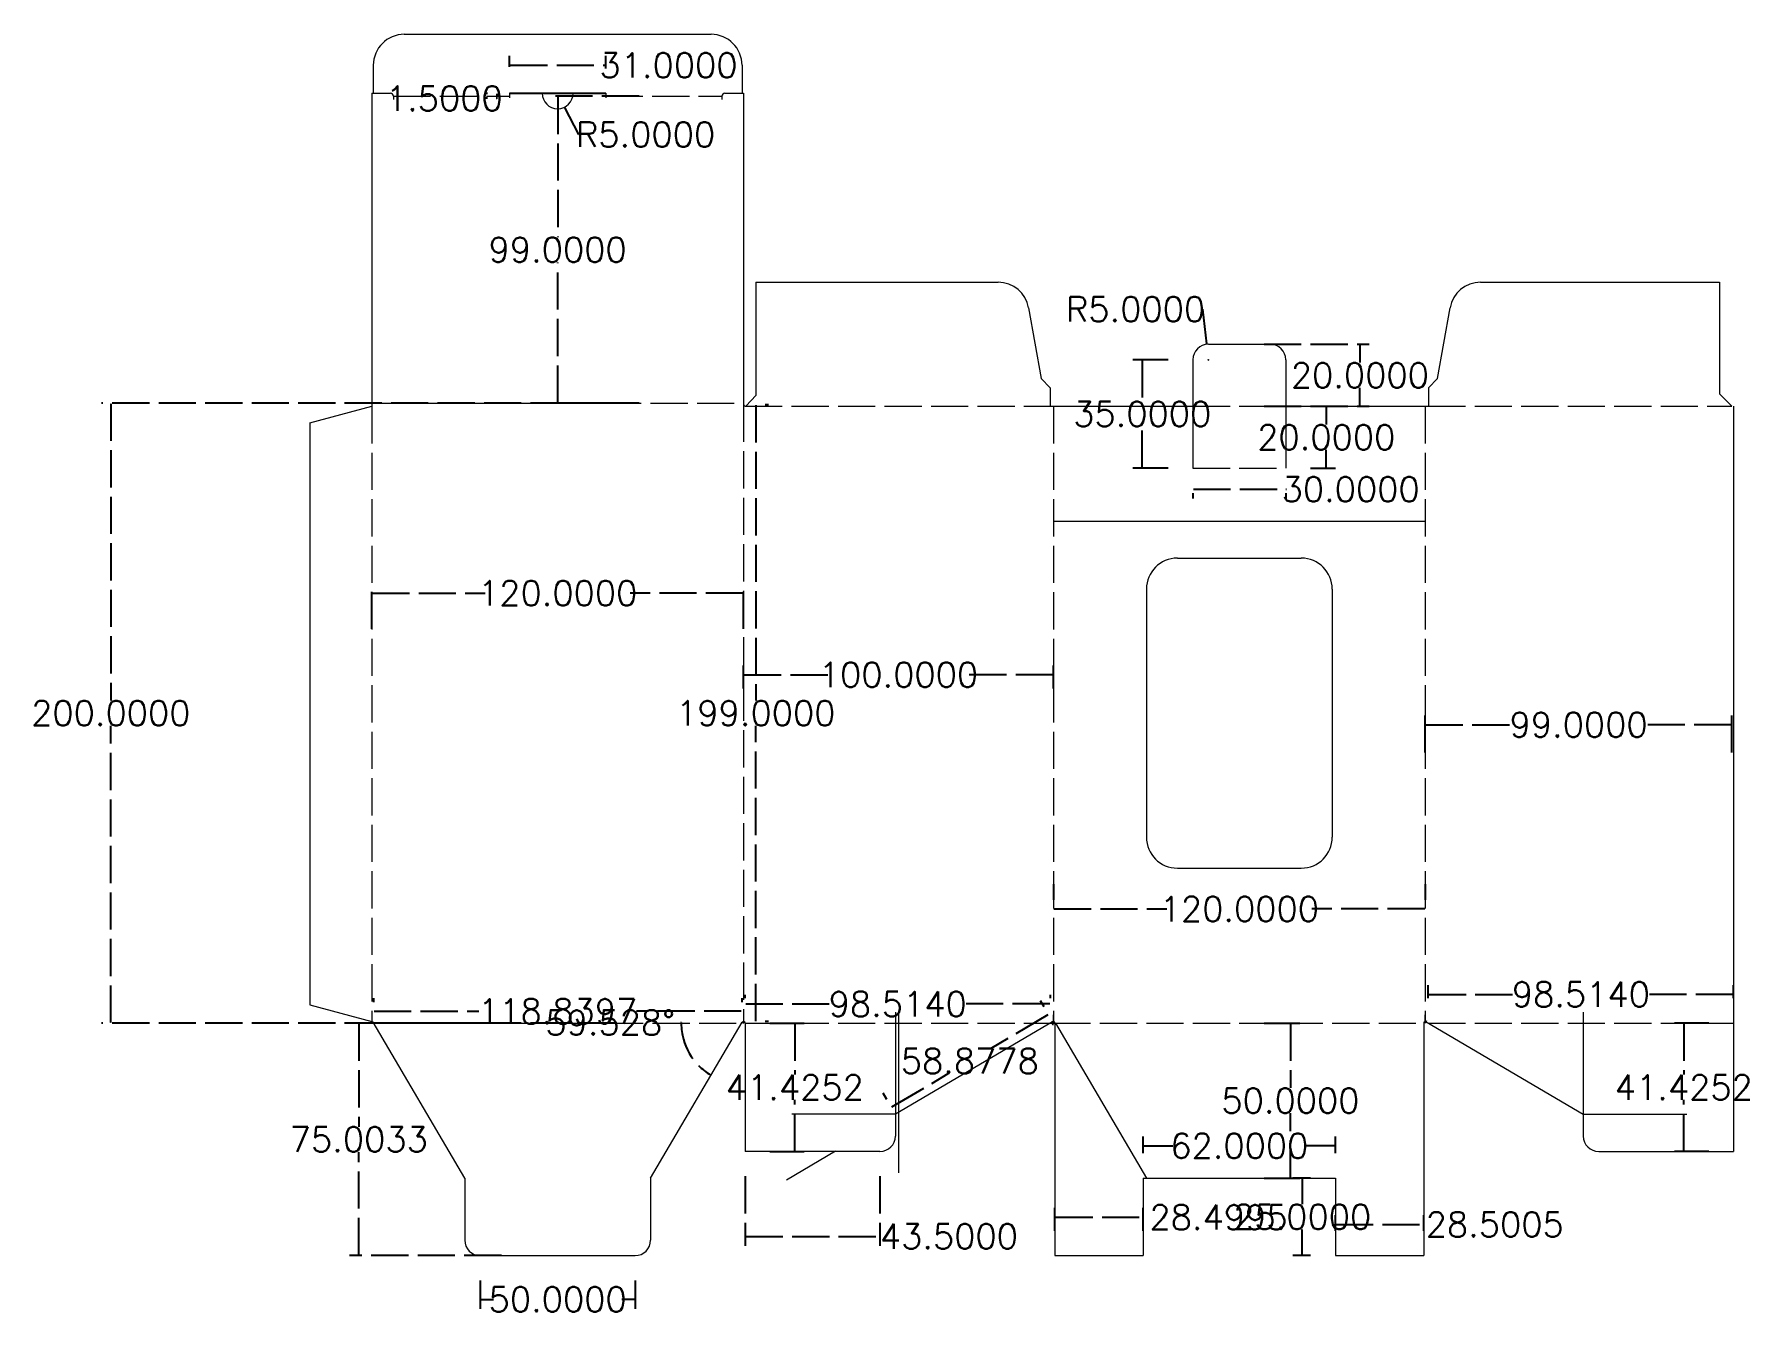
# Model space of a CAD drawing. Header units: millimetres. Extents: x -409 to 144, y 1377 to 1790.
import ezdxf

# ---------------------------------------------------------------- set-up
doc = ezdxf.new("R2010")
doc.units = ezdxf.units.MM
doc.header["$PDMODE"] = 2
doc.linetypes.add('ACAD_ISO02W100', pattern=[15, 12, -3])
for name, color, linetype in [('DashLayer', 1, 'ACAD_ISO02W100'), ('Layer1', 1, 'Continuous'), ('Layer2', 3, 'Continuous'), ('Layer3', 6, 'Continuous'), ('Layer4', 5, 'Continuous'), ('SolidLayer', 5, 'Continuous')]:
    doc.layers.add(name, color=color, linetype=linetype)
doc.styles.get("Standard").update_dxf_attribs({"font": 'txt.shx', "height": 8, "bigfont": 'gbcbig.shx'})
doc.dimstyles.new('Brian', dxfattribs={"dimtxt": 10, "dimasz": 0.18, "dimexe": 3, "dimexo": 8, "dimgap": 0.09, "dimtad": 0, "dimtih": 1, "dimtoh": 1, "dimdec": 4, "dimzin": 0, "dimdsep": 46, "dimtxsty": 'Standard', "dimcen": 0.09, "dimadec": 3, "dimazin": 0, "dimtfac": 1, "dimtdec": 4, "dimtofl": 0, "dimtmove": 0, "dimatfit": 3, "dimfxl": 1, "dimtolj": 1, "dimtzin": 0, "dimarcsym": 0})

# ---------------------------------------------------------------- blocks, each defined once
blk = doc.blocks.new('*D21')
at = {"layer": 'Defpoints', "color": 0}
for p in [(-180.59, 1609.93), (-300.59, 1590.4), (-180.59, 1590.4)]:
    blk.add_point(p, dxfattribs=at)
at = {"layer": 'Layer3', "color": 0, "linetype": 'ACAD_ISO02W100', "lineweight": -2}
for p, q in [((-300.59, 1598.4), (-300.59, 1612.93)), ((-180.59, 1598.4), (-180.59, 1612.93)), ((-300.41, 1609.93), (-264.02, 1609.93)), ((-180.77, 1609.93), (-217.17, 1609.93))]:
    blk.add_line(p, q, dxfattribs=at)
at = {"layer": 'Layer3', "color": 0}
for points in [[(-300.41, 1609.96), (-300.41, 1609.9), (-300.59, 1609.93)], [(-180.77, 1609.96), (-180.77, 1609.9), (-180.59, 1609.93)]]:
    blk.add_solid(points, dxfattribs=at)
at = {"layer": 'Layer3', "color": 0, "lineweight": 0, "insert": (-240.59, 1609.93), "char_height": 8, "attachment_point": 5}
blk.add_mtext('\\A1;120.0000', dxfattribs=at)
blk = doc.blocks.new('*D22')
at = {"layer": 'Defpoints', "color": 0}
for p in [(-80.59, 1583.61), (-180.59, 1571.22), (-80.59, 1571.22)]:
    blk.add_point(p, dxfattribs=at)
at = {"layer": 'Layer3', "color": 0, "linetype": 'ACAD_ISO02W100', "lineweight": -2}
for p, q in [((-180.59, 1579.22), (-180.59, 1586.61)), ((-180.41, 1583.61), (-153.35, 1583.61)), ((-80.77, 1583.61), (-107.84, 1583.61)), ((-80.59, 1579.22), (-80.59, 1586.61))]:
    blk.add_line(p, q, dxfattribs=at)
at = {"layer": 'Layer3', "color": 0}
for points in [[(-180.41, 1583.64), (-180.41, 1583.58), (-180.59, 1583.61)], [(-80.77, 1583.64), (-80.77, 1583.58), (-80.59, 1583.61)]]:
    blk.add_solid(points, dxfattribs=at)
at = {"layer": 'Layer3', "color": 0, "lineweight": 0, "insert": (-130.59, 1583.61), "char_height": 8, "attachment_point": 5}
blk.add_mtext('\\A1;100.0000', dxfattribs=at)
blk = doc.blocks.new('*D23')
at = {"layer": 'Defpoints', "color": 0}
for p in [(-80.59, 1508.04), (39.41, 1508.04), (39.41, 1508.04)]:
    blk.add_point(p, dxfattribs=at)
at = {"layer": 'Layer3', "color": 0, "linetype": 'ACAD_ISO02W100', "lineweight": -2}
for p, q in [((-80.59, 1516.04), (-80.59, 1511.04)), ((39.41, 1516.04), (39.41, 1511.04)), ((-80.41, 1508.04), (-44.02, 1508.04)), ((39.23, 1508.04), (2.83, 1508.04))]:
    blk.add_line(p, q, dxfattribs=at)
at = {"layer": 'Layer3', "color": 0}
for points in [[(-80.41, 1508.07), (-80.41, 1508.01), (-80.59, 1508.04)], [(39.23, 1508.07), (39.23, 1508.01), (39.41, 1508.04)]]:
    blk.add_solid(points, dxfattribs=at)
at = {"layer": 'Layer3', "color": 0, "lineweight": 0, "insert": (-20.59, 1508.04), "char_height": 8, "attachment_point": 5}
blk.add_mtext('\\A1;120.0000', dxfattribs=at)
blk = doc.blocks.new('*D24')
at = {"layer": 'Defpoints', "color": 0}
for p in [(138.41, 1567.47), (39.41, 1550.49), (138.41, 1550.49)]:
    blk.add_point(p, dxfattribs=at)
at = {"layer": 'Layer3', "color": 0, "linetype": 'ACAD_ISO02W100', "lineweight": -2}
for p, q in [((39.41, 1558.49), (39.41, 1570.47)), ((39.59, 1567.47), (67.48, 1567.47)), ((138.23, 1567.47), (110.33, 1567.47)), ((138.41, 1558.49), (138.41, 1570.47))]:
    blk.add_line(p, q, dxfattribs=at)
at = {"layer": 'Layer3', "color": 0}
for points in [[(39.59, 1567.5), (39.59, 1567.44), (39.41, 1567.47)], [(138.23, 1567.5), (138.23, 1567.44), (138.41, 1567.47)]]:
    blk.add_solid(points, dxfattribs=at)
at = {"layer": 'Layer3', "color": 0, "lineweight": 0, "insert": (88.91, 1567.47), "char_height": 8, "attachment_point": 5}
blk.add_mtext('\\A1;99.0000', dxfattribs=at)
blk = doc.blocks.new('*D25')
at = {"layer": 'Defpoints', "color": 0}
for p in [(-206.34, 1770.22), (-240.59, 1671.22), (-206.34, 1671.22)]:
    blk.add_point(p, dxfattribs=at)
at = {"layer": 'Layer3', "color": 0, "linetype": 'ACAD_ISO02W100', "lineweight": -2}
for p, q in [((-214.34, 1770.22), (-243.59, 1770.22)), ((-240.59, 1770.04), (-240.59, 1724.81)), ((-240.59, 1671.4), (-240.59, 1716.63)), ((-214.34, 1671.22), (-243.59, 1671.22))]:
    blk.add_line(p, q, dxfattribs=at)
at = {"layer": 'Layer3', "color": 0}
for points in [[(-240.62, 1770.04), (-240.56, 1770.04), (-240.59, 1770.22)], [(-240.62, 1671.4), (-240.56, 1671.4), (-240.59, 1671.22)]]:
    blk.add_solid(points, dxfattribs=at)
at = {"layer": 'Layer3', "color": 0, "lineweight": 0, "insert": (-240.59, 1720.72), "char_height": 8, "attachment_point": 5}
blk.add_mtext('\\A1;99.0000', dxfattribs=at)
blk = doc.blocks.new('*D27')
at = {"layer": 'Defpoints', "color": 0}
for p in [(-214.34, 1671.22), (-384.81, 1471.22), (-214.34, 1471.22)]:
    blk.add_point(p, dxfattribs=at)
at = {"layer": 'Layer4', "color": 0, "linetype": 'ACAD_ISO02W100', "lineweight": -2}
for p, q in [((-222.34, 1671.22), (-387.81, 1671.22)), ((-384.81, 1671.04), (-384.81, 1575.31)), ((-384.81, 1471.4), (-384.81, 1567.13)), ((-222.34, 1471.22), (-387.81, 1471.22))]:
    blk.add_line(p, q, dxfattribs=at)
at = {"layer": 'Layer4', "color": 0}
for points in [[(-384.84, 1671.04), (-384.78, 1671.04), (-384.81, 1671.22)], [(-384.84, 1471.4), (-384.78, 1471.4), (-384.81, 1471.22)]]:
    blk.add_solid(points, dxfattribs=at)
at = {"layer": 'Layer4', "color": 0, "lineweight": 0, "insert": (-384.81, 1571.22), "char_height": 8, "attachment_point": 5}
blk.add_mtext('\\A1;200.0000', dxfattribs=at)
blk = doc.blocks.new('*D33')
at = {"color": 0, "linetype": 'ACAD_ISO02W100', "lineweight": -2}
for p, q in [((-265.59, 1388.22), (-265.59, 1379.09)), ((-215.59, 1388.22), (-215.59, 1379.09)), ((-265.41, 1382.09), (-261.35, 1382.09)), ((-215.77, 1382.09), (-219.84, 1382.09))]:
    blk.add_line(p, q, dxfattribs=at)
at = {"color": 0}
for points in [[(-265.41, 1382.12), (-265.41, 1382.06), (-265.59, 1382.09)], [(-215.77, 1382.12), (-215.77, 1382.06), (-215.59, 1382.09)]]:
    blk.add_solid(points, dxfattribs=at)
at = {"layer": 'Defpoints', "color": 0}
for p in [(-265.59, 1396.22), (-215.59, 1396.22), (-215.59, 1382.09)]:
    blk.add_point(p, dxfattribs=at)
at = {"color": 0, "lineweight": 0, "insert": (-240.59, 1382.09), "char_height": 8, "attachment_point": 5}
blk.add_mtext('\\A1;50.0000', dxfattribs=at)
blk = doc.blocks.new('*D37')
at = {"layer": 'Defpoints', "color": 0}
for p in [(-299.96, 1471.22), (-181.02, 1471.48), (-180.09, 1471.22), (-196.2, 1458.75), (-210.59, 1421.22)]:
    blk.add_point(p, dxfattribs=at)
at = {"layer": 'Layer1', "color": 0, "linetype": 'ACAD_ISO02W100', "lineweight": -2}
blk.add_line((-200.7, 1471.4), (-200.88, 1471.4), dxfattribs=at)
for start, end in [(179.4719, 180), (180.5281, 238.9995)]:
    blk.add_arc((-181.17, 1471.22), 19.53, start, end, dxfattribs=at)
at = {"layer": 'Layer1', "color": 0}
for points in [[(-200.73, 1471.04), (-200.67, 1471.05), (-200.7, 1471.22)], [(-191.22, 1454.51), (-191.25, 1454.46), (-191.08, 1454.39)]]:
    blk.add_solid(points, dxfattribs=at)
at = {"layer": 'Layer1', "color": 0, "lineweight": 0, "insert": (-223.64, 1471.4), "char_height": 8, "attachment_point": 5}
blk.add_mtext('\\A1;59.528°', dxfattribs=at)
blk = doc.blocks.new('*D46')
at = {"layer": 'Defpoints', "color": 0}
for p in [(-82.19, 1473.95), (-80.85, 1471.65), (-131.59, 1441.8)]:
    blk.add_point(p, dxfattribs=at)
at = {"layer": 'Layer1', "color": 0, "linetype": 'ACAD_ISO02W100', "lineweight": -2}
for p, q in [((-84.9, 1478.55), (-83.71, 1476.53)), ((-82.35, 1473.85), (-100.61, 1463.11)), ((-132.78, 1444.18), (-114.52, 1454.93)), ((-135.65, 1448.69), (-134.46, 1446.68))]:
    blk.add_line(p, q, dxfattribs=at)
at = {"layer": 'Layer1', "color": 0}
for points in [[(-82.36, 1473.88), (-82.33, 1473.83), (-82.19, 1473.95)], [(-132.8, 1444.21), (-132.77, 1444.16), (-132.94, 1444.09)]]:
    blk.add_solid(points, dxfattribs=at)
at = {"layer": 'Layer1', "color": 0, "lineweight": 0, "insert": (-107.57, 1459.02), "char_height": 8, "attachment_point": 5}
blk.add_mtext('\\A1;58.8778', dxfattribs=at)
blk = doc.blocks.new('*D49')
at = {"layer": 'Defpoints', "color": 0}
for p in [(-180.09, 1471.22), (-180.09, 1429.8), (-164.05, 1429.8)]:
    blk.add_point(p, dxfattribs=at)
at = {"layer": 'Layer1', "color": 0, "linetype": 'ACAD_ISO02W100', "lineweight": -2}
for p, q in [((-172.09, 1471.22), (-161.05, 1471.22)), ((-164.05, 1471.04), (-164.05, 1454.6)), ((-164.05, 1429.98), (-164.05, 1446.42)), ((-172.09, 1429.8), (-161.05, 1429.8))]:
    blk.add_line(p, q, dxfattribs=at)
at = {"layer": 'Layer1', "color": 0}
for points in [[(-164.08, 1471.04), (-164.02, 1471.04), (-164.05, 1471.22)], [(-164.08, 1429.98), (-164.02, 1429.98), (-164.05, 1429.8)]]:
    blk.add_solid(points, dxfattribs=at)
at = {"layer": 'Layer1', "color": 0, "lineweight": 0, "insert": (-164.05, 1450.51), "char_height": 8, "attachment_point": 5}
blk.add_mtext('\\A1;41.4252', dxfattribs=at)
blk = doc.blocks.new('*D50')
at = {"layer": 'Defpoints', "color": 0}
for p in [(-180.09, 1429.8), (-136.59, 1429.8), (-136.59, 1402.42)]:
    blk.add_point(p, dxfattribs=at)
at = {"layer": 'Layer1', "color": 0, "linetype": 'ACAD_ISO02W100', "lineweight": -2}
for p, q in [((-180.09, 1421.8), (-180.09, 1399.42)), ((-136.59, 1421.8), (-136.59, 1399.42)), ((-179.91, 1402.42), (-136.77, 1402.42)), ((-136.59, 1402.42), (-136.41, 1402.42))]:
    blk.add_line(p, q, dxfattribs=at)
at = {"layer": 'Layer1', "color": 0}
for points in [[(-179.91, 1402.45), (-179.91, 1402.39), (-180.09, 1402.42)], [(-136.77, 1402.45), (-136.77, 1402.39), (-136.59, 1402.42)]]:
    blk.add_solid(points, dxfattribs=at)
at = {"layer": 'Layer1', "color": 0, "lineweight": 0, "insert": (-114.32, 1402.42), "char_height": 8, "attachment_point": 5}
blk.add_mtext('\\A1;43.5000', dxfattribs=at)
blk = doc.blocks.new('*D51')
at = {"layer": 'Defpoints', "color": 0}
for p in [(-20.59, 1471.22), (-4.1, 1471.22), (-20.59, 1421.22)]:
    blk.add_point(p, dxfattribs=at)
at = {"layer": 'Layer1', "color": 0, "linetype": 'ACAD_ISO02W100', "lineweight": -2}
for p, q in [((-12.59, 1471.22), (-1.1, 1471.22)), ((-4.1, 1471.04), (-4.1, 1450.31)), ((-4.1, 1421.4), (-4.1, 1442.13)), ((-12.59, 1421.22), (-1.1, 1421.22))]:
    blk.add_line(p, q, dxfattribs=at)
at = {"layer": 'Layer1', "color": 0}
for points in [[(-4.13, 1471.04), (-4.07, 1471.04), (-4.1, 1471.22)], [(-4.13, 1421.4), (-4.07, 1421.4), (-4.1, 1421.22)]]:
    blk.add_solid(points, dxfattribs=at)
at = {"layer": 'Layer1', "color": 0, "lineweight": 0, "insert": (-4.1, 1446.22), "char_height": 8, "attachment_point": 5}
blk.add_mtext('\\A1;50.0000', dxfattribs=at)
blk = doc.blocks.new('*D52')
at = {"layer": 'Defpoints', "color": 0}
for p in [(-250.75, 1471.22), (-304.77, 1396.22), (-250.75, 1396.22)]:
    blk.add_point(p, dxfattribs=at)
at = {"layer": 'Layer2', "color": 0, "linetype": 'ACAD_ISO02W100', "lineweight": -2}
for p, q in [((-258.75, 1471.22), (-307.77, 1471.22)), ((-304.77, 1471.04), (-304.77, 1437.81)), ((-304.77, 1396.4), (-304.77, 1429.63)), ((-258.75, 1396.22), (-307.77, 1396.22))]:
    blk.add_line(p, q, dxfattribs=at)
at = {"layer": 'Layer2', "color": 0}
for points in [[(-304.8, 1471.04), (-304.74, 1471.04), (-304.77, 1471.22)], [(-304.8, 1396.4), (-304.74, 1396.4), (-304.77, 1396.22)]]:
    blk.add_solid(points, dxfattribs=at)
at = {"layer": 'Layer2', "color": 0, "lineweight": 0, "insert": (-304.77, 1433.72), "char_height": 8, "attachment_point": 5}
blk.add_mtext('\\A1;75.0033', dxfattribs=at)
blk = doc.blocks.new('*D54')
at = {"layer": 'Defpoints', "color": 0}
for p in [(10.41, 1431.63), (-51.59, 1421.22), (10.41, 1421.22)]:
    blk.add_point(p, dxfattribs=at)
at = {"layer": 'Layer2', "color": 0, "linetype": 'ACAD_ISO02W100', "lineweight": -2}
for p, q in [((-51.59, 1429.22), (-51.59, 1434.63)), ((10.41, 1429.22), (10.41, 1434.63)), ((-51.41, 1431.63), (-42.02, 1431.63)), ((10.23, 1431.63), (0.83, 1431.63))]:
    blk.add_line(p, q, dxfattribs=at)
at = {"layer": 'Layer2', "color": 0}
for points in [[(-51.41, 1431.66), (-51.41, 1431.6), (-51.59, 1431.63)], [(10.23, 1431.66), (10.23, 1431.6), (10.41, 1431.63)]]:
    blk.add_solid(points, dxfattribs=at)
at = {"layer": 'Layer2', "color": 0, "lineweight": 0, "insert": (-20.59, 1431.63), "char_height": 8, "attachment_point": 5}
blk.add_mtext('\\A1;62.0000', dxfattribs=at)
blk = doc.blocks.new('*D55')
at = {"layer": 'Defpoints', "color": 0}
for p in [(38.91, 1406.27), (10.41, 1396.22), (38.91, 1396.22)]:
    blk.add_point(p, dxfattribs=at)
at = {"layer": 'Layer2', "color": 0, "linetype": 'ACAD_ISO02W100', "lineweight": -2}
for p, q in [((10.41, 1404.22), (10.41, 1409.27)), ((10.59, 1406.27), (38.73, 1406.27)), ((38.91, 1404.22), (38.91, 1409.27)), ((38.91, 1406.27), (39.09, 1406.27))]:
    blk.add_line(p, q, dxfattribs=at)
at = {"layer": 'Layer2', "color": 0}
for points in [[(10.59, 1406.3), (10.59, 1406.24), (10.41, 1406.27)], [(38.73, 1406.3), (38.73, 1406.24), (38.91, 1406.27)]]:
    blk.add_solid(points, dxfattribs=at)
at = {"layer": 'Layer2', "color": 0, "lineweight": 0, "insert": (61.84, 1406.27), "char_height": 8, "attachment_point": 5}
blk.add_mtext('\\A1;28.5005', dxfattribs=at)
blk = doc.blocks.new('*D56')
at = {"layer": 'Defpoints', "color": 0}
for p in [(-51.59, 1408.6), (-80.09, 1396.22), (-51.59, 1396.22)]:
    blk.add_point(p, dxfattribs=at)
at = {"layer": 'Layer2', "color": 0, "linetype": 'ACAD_ISO02W100', "lineweight": -2}
for p, q in [((-80.09, 1404.22), (-80.09, 1411.6)), ((-79.91, 1408.6), (-51.77, 1408.6)), ((-51.59, 1404.22), (-51.59, 1411.6)), ((-51.59, 1408.6), (-51.41, 1408.6))]:
    blk.add_line(p, q, dxfattribs=at)
at = {"layer": 'Layer2', "color": 0}
for points in [[(-79.91, 1408.63), (-79.91, 1408.57), (-80.09, 1408.6)], [(-51.77, 1408.63), (-51.77, 1408.57), (-51.59, 1408.6)]]:
    blk.add_solid(points, dxfattribs=at)
at = {"layer": 'Layer2', "color": 0, "lineweight": 0, "insert": (-27.32, 1408.6), "char_height": 8, "attachment_point": 5}
blk.add_mtext('\\A1;28.4995', dxfattribs=at)
blk = doc.blocks.new('*D57')
at = {"layer": 'Defpoints', "color": 0}
for p in [(10.41, 1421.22), (-0.31, 1396.22), (10.41, 1396.22)]:
    blk.add_point(p, dxfattribs=at)
at = {"layer": 'Layer2', "color": 0, "linetype": 'ACAD_ISO02W100', "lineweight": -2}
for p, q in [((2.41, 1421.22), (-3.31, 1421.22)), ((-0.31, 1421.04), (-0.31, 1412.81)), ((-0.31, 1396.4), (-0.31, 1404.63)), ((2.41, 1396.22), (-3.31, 1396.22))]:
    blk.add_line(p, q, dxfattribs=at)
at = {"layer": 'Layer2', "color": 0}
for points in [[(-0.34, 1421.04), (-0.28, 1421.04), (-0.31, 1421.22)], [(-0.34, 1396.4), (-0.28, 1396.4), (-0.31, 1396.22)]]:
    blk.add_solid(points, dxfattribs=at)
at = {"layer": 'Layer2', "color": 0, "lineweight": 0, "insert": (-0.31, 1408.72), "char_height": 8, "attachment_point": 5}
blk.add_mtext('\\A1;25.0000', dxfattribs=at)
blk = doc.blocks.new('*D58')
at = {"layer": 'Defpoints', "color": 0}
for p in [(138.91, 1471.22), (122.86, 1429.8), (138.91, 1429.8)]:
    blk.add_point(p, dxfattribs=at)
at = {"layer": 'Layer1', "color": 0, "linetype": 'ACAD_ISO02W100', "lineweight": -2}
for p, q in [((130.91, 1471.22), (119.86, 1471.22)), ((122.86, 1471.04), (122.86, 1454.6)), ((122.86, 1429.98), (122.86, 1446.42)), ((130.91, 1429.8), (119.86, 1429.8))]:
    blk.add_line(p, q, dxfattribs=at)
at = {"layer": 'Layer1', "color": 0}
for points in [[(122.83, 1471.04), (122.89, 1471.04), (122.86, 1471.22)], [(122.83, 1429.98), (122.89, 1429.98), (122.86, 1429.8)]]:
    blk.add_solid(points, dxfattribs=at)
at = {"layer": 'Layer1', "color": 0, "lineweight": 0, "insert": (122.86, 1450.51), "char_height": 8, "attachment_point": 5}
blk.add_mtext('\\A1;41.4252', dxfattribs=at)
blk = doc.blocks.new('*D59')
at = {"layer": 'Defpoints', "color": 0}
for p in [(-180.59, 1670.72), (-180.59, 1471.72), (-176.64, 1471.72)]:
    blk.add_point(p, dxfattribs=at)
at = {"layer": 'Layer2', "color": 0, "linetype": 'ACAD_ISO02W100', "lineweight": -2}
for p, q in [((-176.64, 1670.54), (-176.64, 1575.31)), ((-172.59, 1670.72), (-173.64, 1670.72)), ((-176.64, 1471.9), (-176.64, 1567.13)), ((-172.59, 1471.72), (-173.64, 1471.72))]:
    blk.add_line(p, q, dxfattribs=at)
at = {"layer": 'Layer2', "color": 0}
for points in [[(-176.67, 1670.54), (-176.61, 1670.54), (-176.64, 1670.72)], [(-176.67, 1471.9), (-176.61, 1471.9), (-176.64, 1471.72)]]:
    blk.add_solid(points, dxfattribs=at)
at = {"layer": 'Layer2', "color": 0, "lineweight": 0, "insert": (-176.64, 1571.22), "char_height": 8, "attachment_point": 5}
blk.add_mtext('\\A1;199.0000', dxfattribs=at)
blk = doc.blocks.new('*D60')
at = {"layer": 'Defpoints', "color": 0}
for p in [(-181.17, 1475.03), (-300.01, 1471.22), (-181.17, 1471.22)]:
    blk.add_point(p, dxfattribs=at)
at = {"layer": 'Layer2', "color": 0, "linetype": 'ACAD_ISO02W100', "lineweight": -2}
for p, q in [((-300.01, 1479.22), (-300.01, 1478.03)), ((-181.17, 1479.22), (-181.17, 1478.03)), ((-299.83, 1475.03), (-266.02, 1475.03)), ((-181.35, 1475.03), (-215.17, 1475.03))]:
    blk.add_line(p, q, dxfattribs=at)
at = {"layer": 'Layer2', "color": 0}
for points in [[(-299.83, 1475.06), (-299.83, 1475), (-300.01, 1475.03)], [(-181.35, 1475.06), (-181.35, 1475), (-181.17, 1475.03)]]:
    blk.add_solid(points, dxfattribs=at)
at = {"layer": 'Layer2', "color": 0, "lineweight": 0, "insert": (-240.59, 1475.03), "char_height": 8, "attachment_point": 5}
blk.add_mtext('\\A1;118.8397', dxfattribs=at)
blk = doc.blocks.new('*D63')
at = {"layer": 'Defpoints', "color": 0}
for p in [(-81.58, 1477.39), (-180.09, 1471.22), (-81.58, 1471.22)]:
    blk.add_point(p, dxfattribs=at)
at = {"layer": 'Layer2', "color": 0, "linetype": 'ACAD_ISO02W100', "lineweight": -2}
for p, q in [((-180.09, 1479.22), (-180.09, 1480.39)), ((-81.58, 1479.22), (-81.58, 1480.39)), ((-179.91, 1477.39), (-152.93, 1477.39)), ((-81.76, 1477.39), (-108.75, 1477.39))]:
    blk.add_line(p, q, dxfattribs=at)
at = {"layer": 'Layer2', "color": 0}
for points in [[(-179.91, 1477.42), (-179.91, 1477.36), (-180.09, 1477.39)], [(-81.76, 1477.42), (-81.76, 1477.36), (-81.58, 1477.39)]]:
    blk.add_solid(points, dxfattribs=at)
at = {"layer": 'Layer2', "color": 0, "insert": (-130.84, 1477.39), "char_height": 8, "attachment_point": 5}
blk.add_mtext('\\A1;98.5140', dxfattribs=at)
blk = doc.blocks.new('*D67')
at = {"layer": 'Defpoints', "color": 0}
for p in [(138.91, 1480.5), (40.39, 1471.22), (138.91, 1471.22)]:
    blk.add_point(p, dxfattribs=at)
at = {"layer": 'Layer2', "color": 0, "linetype": 'ACAD_ISO02W100', "lineweight": -2}
for p, q in [((40.39, 1479.22), (40.39, 1483.5)), ((40.57, 1480.5), (67.56, 1480.5)), ((138.73, 1480.5), (111.74, 1480.5)), ((138.91, 1479.22), (138.91, 1483.5))]:
    blk.add_line(p, q, dxfattribs=at)
at = {"layer": 'Layer2', "color": 0}
for points in [[(40.57, 1480.53), (40.57, 1480.47), (40.39, 1480.5)], [(138.73, 1480.53), (138.73, 1480.47), (138.91, 1480.5)]]:
    blk.add_solid(points, dxfattribs=at)
at = {"layer": 'Layer2', "color": 0, "insert": (89.65, 1480.5), "char_height": 8, "attachment_point": 5}
blk.add_mtext('\\A1;98.5140', dxfattribs=at)
blk = doc.blocks.new('*D68')
at = {"layer": 'Defpoints', "color": 0}
for p in [(-35.59, 1650.22), (-5.59, 1650.22), (-5.59, 1643.46)]:
    blk.add_point(p, dxfattribs=at)
at = {"layer": 'Layer2', "color": 0, "linetype": 'ACAD_ISO02W100', "lineweight": -2}
for p, q in [((-35.59, 1642.22), (-35.59, 1640.46)), ((-35.41, 1643.46), (-5.77, 1643.46)), ((-5.59, 1643.46), (-5.41, 1643.46)), ((-5.59, 1642.22), (-5.59, 1640.46))]:
    blk.add_line(p, q, dxfattribs=at)
at = {"layer": 'Layer2', "color": 0}
for points in [[(-35.41, 1643.49), (-35.41, 1643.43), (-35.59, 1643.46)], [(-5.77, 1643.49), (-5.77, 1643.43), (-5.59, 1643.46)]]:
    blk.add_solid(points, dxfattribs=at)
at = {"layer": 'Layer2', "color": 0, "insert": (15.34, 1643.46), "char_height": 8, "attachment_point": 5}
blk.add_mtext('\\A1;30.0000', dxfattribs=at)
blk = doc.blocks.new('*D69')
at = {"layer": 'Defpoints', "color": 0}
for p in [(-5.59, 1670.22), (7.47, 1670.22), (-5.59, 1650.22)]:
    blk.add_point(p, dxfattribs=at)
at = {"layer": 'Layer2', "color": 0, "linetype": 'ACAD_ISO02W100', "lineweight": -2}
for p, q in [((2.41, 1670.22), (10.47, 1670.22)), ((7.47, 1670.04), (7.47, 1664.31)), ((7.47, 1650.4), (7.47, 1656.13)), ((2.41, 1650.22), (10.47, 1650.22))]:
    blk.add_line(p, q, dxfattribs=at)
at = {"layer": 'Layer2', "color": 0}
for points in [[(7.44, 1670.04), (7.5, 1670.04), (7.47, 1670.22)], [(7.44, 1650.4), (7.5, 1650.4), (7.47, 1650.22)]]:
    blk.add_solid(points, dxfattribs=at)
at = {"layer": 'Layer2', "color": 0, "insert": (7.47, 1660.22), "char_height": 8, "attachment_point": 5}
blk.add_mtext('\\A1;20.0000', dxfattribs=at)
blk = doc.blocks.new('*D70')
at = {"layer": 'Defpoints', "color": 0}
for p in [(-20.59, 1690.22), (18.31, 1690.22), (-20.59, 1670.22)]:
    blk.add_point(p, dxfattribs=at)
at = {"layer": 'Layer2', "color": 0, "linetype": 'ACAD_ISO02W100', "lineweight": -2}
for p, q in [((-12.59, 1690.22), (21.31, 1690.22)), ((18.31, 1690.04), (18.31, 1684.31)), ((18.31, 1670.4), (18.31, 1676.13)), ((-12.59, 1670.22), (21.31, 1670.22))]:
    blk.add_line(p, q, dxfattribs=at)
at = {"layer": 'Layer2', "color": 0}
for points in [[(18.28, 1690.04), (18.34, 1690.04), (18.31, 1690.22)], [(18.28, 1670.4), (18.34, 1670.4), (18.31, 1670.22)]]:
    blk.add_solid(points, dxfattribs=at)
at = {"layer": 'Layer2', "color": 0, "insert": (18.31, 1680.22), "char_height": 8, "attachment_point": 5}
blk.add_mtext('\\A1;20.0000', dxfattribs=at)
blk = doc.blocks.new('*D71')
at = {"layer": 'Defpoints', "color": 0}
for p in [(-31.16, 1690.19), (-30.59, 1685.22)]:
    blk.add_point(p, dxfattribs=at)
at = {"layer": 'Layer2', "color": 0, "linetype": 'ACAD_ISO02W100', "lineweight": -2}
for p, q in [((-32.64, 1701.57), (-32.46, 1701.57)), ((-32.46, 1701.57), (-31.18, 1690.37))]:
    blk.add_line(p, q, dxfattribs=at)
at = {"layer": 'Layer2', "color": 0, "lineweight": -2}
for p, q in [((-30.68, 1685.22), (-30.5, 1685.22)), ((-30.59, 1685.13), (-30.59, 1685.31))]:
    blk.add_line(p, q, dxfattribs=at)
at = {"layer": 'Layer2', "color": 0}
blk.add_solid([(-31.15, 1690.37), (-31.21, 1690.37), (-31.16, 1690.19)], dxfattribs=at)
at = {"layer": 'Layer2', "color": 0, "insert": (-54.07, 1701.57), "char_height": 8, "attachment_point": 5}
blk.add_mtext('\\A1;R5.0000', dxfattribs=at)
blk = doc.blocks.new('*D72')
at = {"layer": 'Defpoints', "color": 0}
for p in [(-35.59, 1685.22), (-51.93, 1650.22), (-35.59, 1650.22)]:
    blk.add_point(p, dxfattribs=at)
at = {"layer": 'Layer2', "color": 0, "linetype": 'ACAD_ISO02W100', "lineweight": -2}
for p, q in [((-43.59, 1685.22), (-54.93, 1685.22)), ((-51.93, 1685.04), (-51.93, 1671.81)), ((-51.93, 1650.4), (-51.93, 1663.63)), ((-43.59, 1650.22), (-54.93, 1650.22))]:
    blk.add_line(p, q, dxfattribs=at)
at = {"layer": 'Layer2', "color": 0}
for points in [[(-51.96, 1685.04), (-51.9, 1685.04), (-51.93, 1685.22)], [(-51.96, 1650.4), (-51.9, 1650.4), (-51.93, 1650.22)]]:
    blk.add_solid(points, dxfattribs=at)
at = {"layer": 'Layer2', "color": 0, "insert": (-51.93, 1667.72), "char_height": 8, "attachment_point": 5}
blk.add_mtext('\\A1;35.0000', dxfattribs=at)
blk = doc.blocks.new('*D74')
at = {"layer": 'Defpoints', "color": 0}
for p in [(-225.09, 1780.25), (-256.09, 1771.72), (-225.09, 1771.22)]:
    blk.add_point(p, dxfattribs=at)
at = {"layer": 'Layer2', "color": 0, "linetype": 'ACAD_ISO02W100', "lineweight": -2}
for p, q in [((-256.09, 1779.72), (-256.09, 1783.25)), ((-225.09, 1779.22), (-225.09, 1783.25)), ((-255.91, 1780.25), (-225.27, 1780.25)), ((-225.09, 1780.25), (-224.91, 1780.25))]:
    blk.add_line(p, q, dxfattribs=at)
at = {"layer": 'Layer2', "color": 0}
for points in [[(-255.91, 1780.28), (-255.91, 1780.22), (-256.09, 1780.25)], [(-225.27, 1780.28), (-225.27, 1780.22), (-225.09, 1780.25)]]:
    blk.add_solid(points, dxfattribs=at)
at = {"layer": 'Layer2', "color": 0, "insert": (-204.82, 1780.25), "char_height": 8, "attachment_point": 5}
blk.add_mtext('\\A1;31.0000', dxfattribs=at)
blk = doc.blocks.new('*D75')
at = {"layer": 'Defpoints', "color": 0}
for p in [(-240.59, 1771.22), (-238.33, 1766.77)]:
    blk.add_point(p, dxfattribs=at)
at = {"layer": 'Layer2', "color": 0, "lineweight": -2}
for p, q in [((-240.68, 1771.22), (-240.5, 1771.22)), ((-240.59, 1771.13), (-240.59, 1771.31))]:
    blk.add_line(p, q, dxfattribs=at)
at = {"layer": 'Layer2', "color": 0, "linetype": 'ACAD_ISO02W100', "lineweight": -2}
for p, q in [((-233.81, 1757.89), (-238.25, 1766.61)), ((-233.63, 1757.89), (-233.81, 1757.89))]:
    blk.add_line(p, q, dxfattribs=at)
at = {"layer": 'Layer2', "color": 0}
blk.add_solid([(-238.22, 1766.62), (-238.27, 1766.59), (-238.33, 1766.77)], dxfattribs=at)
at = {"layer": 'Layer2', "color": 0, "insert": (-212.21, 1757.89), "char_height": 8, "attachment_point": 5}
blk.add_mtext('\\A1;R5.0000', dxfattribs=at)
blk = doc.blocks.new('*D79')
at = {"layer": 'Defpoints', "color": 0}
for p in [(-260.25, 1769.72), (-256.09, 1771.22), (-256.09, 1769.72)]:
    blk.add_point(p, dxfattribs=at)
at = {"layer": 'Layer2', "color": 0, "linetype": 'ACAD_ISO02W100', "lineweight": -2}
for p, q in [((-264.09, 1771.22), (-263.25, 1771.22)), ((-264.09, 1769.72), (-263.25, 1769.72)), ((-260.25, 1769.54), (-260.43, 1769.54)), ((-260.25, 1771.04), (-260.25, 1769.9)), ((-260.25, 1769.72), (-260.25, 1769.54))]:
    blk.add_line(p, q, dxfattribs=at)
at = {"layer": 'Layer2', "color": 0}
for points in [[(-260.28, 1771.04), (-260.22, 1771.04), (-260.25, 1771.22)], [(-260.28, 1769.9), (-260.22, 1769.9), (-260.25, 1769.72)]]:
    blk.add_solid(points, dxfattribs=at)
at = {"layer": 'Layer2', "color": 0, "insert": (-277.18, 1769.54), "char_height": 8, "attachment_point": 5}
blk.add_mtext('\\A1;1.5000', dxfattribs=at)

msp = doc.modelspace()

# ---------------------------------------------------------------- linework, layer by layer
at = {"lineweight": 0}
for p, q in [((-256.09222, 1771.22496), (-256.09222, 1769.72496)), ((-225.09222, 1771.22496), (-225.09222, 1769.72496)), ((138.90778, 1670.22496), (138.90778, 1471.22496)), ((-80.09222, 1471.22496), (-80.09222, 1396.22496)), ((38.90778, 1471.22496), (38.90778, 1396.22496)), ((-270.59222, 1421.22496), (-270.59222, 1401.22166)), ((-210.59222, 1421.22496), (-210.59222, 1401.22166)), ((-265.59222, 1396.22166), (-215.59222, 1396.22166)), ((-80.09222, 1396.22496), (-51.59272, 1396.22496)), ((10.40728, 1396.22496), (38.90778, 1396.22496))]:
    msp.add_line(p, q, dxfattribs=at)
msp.add_line((-256.09222, 1771.22496), (-225.09222, 1771.22496))
for centre, start, end in [((-240.59222, 1771.22496), 180, 0), ((-265.59222, 1401.22166), 180, 270), ((-215.59222, 1401.22166), 270, 0)]:
    msp.add_arc(centre, 5, start, end, dxfattribs=at)
at = {"layer": 'DashLayer', "lineweight": 0}
for p, q in [((-293.59222, 1770.22496), (-256.09222, 1770.22496)), ((-225.09222, 1770.22496), (-187.59222, 1770.22496)), ((-300.59222, 1671.22496), (-180.59222, 1671.22496)), ((-300.59222, 1670.22496), (-300.59222, 1471.72496)), ((-180.59222, 1670.72496), (-180.59222, 1471.22496)), ((-180.09222, 1670.22496), (-81.59222, 1670.22496)), ((-80.59222, 1670.22496), (-80.59222, 1471.22496)), ((-35.59222, 1670.22496), (-5.59222, 1670.22496)), ((39.40778, 1670.22496), (39.40778, 1471.72496)), ((40.40778, 1670.22496), (138.40778, 1670.22496)), ((-35.59222, 1650.22496), (-5.59222, 1650.22496)), ((-299.95722, 1471.22496), (-180.09222, 1471.22496)), ((-180.09222, 1471.22496), (-80.59222, 1471.22496)), ((-80.59222, 1471.22496), (38.90778, 1471.22496)), ((40.39381, 1471.22496), (138.90778, 1471.22496))]:
    msp.add_line(p, q, dxfattribs=at)
at = {"layer": 'Layer1', "lineweight": 0}
for p, q in [((-131.59222, 1474.79043), (-131.59222, 1434.79974)), ((-130.59222, 1474.79043), (-130.59222, 1422.89487)), ((90.40778, 1474.79043), (90.40778, 1434.79974)), ((-300.59222, 1471.72496), (-300.59222, 1471.22496)), ((-270.59222, 1421.22496), (-300.16128, 1471.47853)), ((-80.84575, 1471.65592), (-131.59222, 1441.79974)), ((39.66132, 1471.65592), (90.40778, 1441.79974)), ((-131.59222, 1441.79974), (-165.04215, 1441.79974)), ((90.40778, 1441.79974), (123.85771, 1441.79974)), ((-136.59222, 1429.79974), (-180.09222, 1429.79974)), ((-150.90191, 1429.85896), (-166.7817, 1420.51625)), ((95.40778, 1429.79974), (138.90778, 1429.79974))]:
    msp.add_line(p, q, dxfattribs=at)
for centre, radius, start, end in [((-300.59222, 1471.22496), 0.5, 30.4724433, 90), ((-80.59222, 1471.22496), 0.5, 149.53, 270), ((-80.59222, 1471.22496), 0.5, 360, 120.4687905), ((39.40778, 1471.22496), 0.5, 59.5312095, 180), ((-136.59222, 1434.79974), 5, 270, 0), ((95.40778, 1434.79974), 5, 180, 270)]:
    msp.add_arc(centre, radius, start, end, dxfattribs=at)
at = {"layer": 'Layer2', "lineweight": 0}
for p, q in [((-80.59222, 1633.14045), (39.40778, 1633.14045)), ((-80.59222, 1471.22496), (-80.59222, 1473.89193)), ((39.40778, 1471.22496), (39.40778, 1473.89193)), ((-131.59222, 1471.22496), (-131.59222, 1434.85896)), ((-81.02101, 1471.95381), (-80.59222, 1471.22496)), ((-79.95772, 1471.22496), (-50.59272, 1421.22496)), ((39.83657, 1471.95381), (39.40778, 1471.22496)), ((90.40778, 1471.22496), (90.40778, 1434.85896)), ((-51.59272, 1421.22496), (-51.59272, 1396.22496)), ((10.40728, 1421.22496), (10.40728, 1396.22496))]:
    msp.add_line(p, q, dxfattribs=at)
at = {"layer": 'Layer4', "lineweight": 0}
for p, q in [((-210.59222, 1421.22496), (-181.02315, 1471.47853)), ((-181.02315, 1471.47853), (-180.59222, 1471.22496)), ((-51.59272, 1421.22496), (10.40728, 1421.22496))]:
    msp.add_line(p, q, dxfattribs=at)
msp.add_arc((-180.59222, 1471.22496), 0.5, 0, 149.5275567, dxfattribs=at)
at = {"layer": 'SolidLayer', "lineweight": 0}
for p, q in [((-290.09222, 1790.22496), (-191.09222, 1790.22496)), ((-300.09222, 1780.22496), (-300.09222, 1771.22496)), ((-181.09222, 1780.22496), (-181.09222, 1771.22496)), ((-300.59222, 1771.22496), (-294.59222, 1771.22496)), ((-300.59222, 1771.22496), (-300.59222, 1670.22496)), ((-293.59222, 1770.22496), (-293.59222, 1769.22496)), ((-256.09222, 1771.22496), (-245.59222, 1771.22496)), ((-235.59222, 1771.22496), (-225.09222, 1771.22496)), ((-187.59222, 1770.22496), (-187.59222, 1769.22496)), ((-186.59222, 1771.22496), (-180.59222, 1771.22496)), ((-180.59222, 1771.22496), (-180.59222, 1670.72496)), ((-176.59222, 1710.22496), (-98.44422, 1710.22496)), ((-176.59222, 1710.22496), (-176.59222, 1673.72496)), ((57.25978, 1710.22496), (134.40778, 1710.22496)), ((134.40778, 1710.22496), (134.40778, 1674.22496)), ((-88.59622, 1701.96096), (-84.59222, 1679.22496)), ((43.40778, 1679.22496), (47.41178, 1701.96096)), ((-30.59222, 1690.22496), (-10.59222, 1690.22496)), ((-35.59222, 1685.22496), (-35.59222, 1650.22496)), ((-5.59222, 1685.22496), (-5.59222, 1650.22496)), ((-84.59222, 1679.22496), (-81.59222, 1676.22496)), ((40.40778, 1676.22496), (43.40778, 1679.22496)), ((-179.76422, 1670.34796), (-176.59222, 1673.72496)), ((-81.59222, 1676.22496), (-81.59222, 1670.22496)), ((40.40778, 1676.22496), (40.40778, 1670.22496)), ((134.40778, 1674.22496), (138.40778, 1670.22496)), ((-320.59222, 1664.86596), (-300.59222, 1670.22496)), ((-81.59222, 1670.22496), (-35.59222, 1670.22496)), ((-5.59222, 1670.22496), (40.40778, 1670.22496)), ((-320.59222, 1664.86596), (-320.59222, 1477.08396)), ((-40.59222, 1621.22496), (-0.59222, 1621.22496)), ((-50.59222, 1611.22496), (-50.59222, 1531.22496)), ((9.40778, 1611.22496), (9.40778, 1531.22496)), ((-40.59222, 1521.22496), (-0.59222, 1521.22496)), ((-320.59222, 1477.08396), (-300.59222, 1471.72496)), ((-180.09222, 1471.22496), (-180.09222, 1429.79974)), ((138.90778, 1471.22496), (138.90778, 1429.79974))]:
    msp.add_line(p, q, dxfattribs=at)
for centre, radius, start, end in [((-290.09222, 1780.22496), 10, 90, 180), ((-191.09222, 1780.22496), 10, 0, 90), ((-294.59222, 1770.22496), 1, 0, 90), ((-186.59222, 1770.22496), 1, 90, 180), ((-98.4447, 1700.22496), 10, 10, 90), ((57.26028, 1700.22496), 10, 90, 170), ((-30.59222, 1685.22496), 5, 90, 180), ((-10.59222, 1685.22496), 5, 0, 90), ((-180.09222, 1670.72496), 0.5, 180, 270), ((-180.09222, 1670.72496), 0.5, 270, 311), ((-40.59222, 1611.22496), 10, 90, 180), ((-0.59222, 1611.22496), 10, 0, 90), ((-40.59222, 1531.22496), 10, 180, 270), ((-0.59222, 1531.22496), 10, 270, 0)]:
    msp.add_arc(centre, radius, start, end, dxfattribs=at)

# ---------------------------------------------------------------- dimensions: what is measured, and where the dimension line sits
at = {"lineweight": 0}
dim = msp.add_linear_dim(base=(-215.59222, 1382.08544), p1=(-265.59222, 1396.22166), p2=(-215.59222, 1396.22166), dimstyle='Brian', dxfattribs=at)
dim.commit()
dim.dimension.update_dxf_attribs({"geometry": '*D33', "text_midpoint": (-240.59222, 1382.08544)})
at = {"layer": 'Layer1', "lineweight": 0}
dim = msp.add_aligned_dim(p1=(-131.59222, 1441.79974), p2=(-80.84512, 1471.65485), distance=2.65819, dimstyle='Brian', dxfattribs=at)
dim.commit()
dim.dimension.update_dxf_attribs({"geometry": '*D46', "text_midpoint": (-107.56655, 1459.0184)})
dim = msp.add_angular_dim_2l(base=(-196.20256, 1458.75327), line1=((-299.95722, 1471.22496), (-180.09222, 1471.22496)), line2=((-210.59222, 1421.22496), (-181.02315, 1471.47853)), dimstyle='Brian', dxfattribs=at)
dim.commit()
dim.dimension.update_dxf_attribs({"geometry": '*D37', "text_midpoint": (-223.63894, 1471.40496)})
for base, p1, p2, picture, middle in [((-164.04832, 1429.79974), (-180.09222, 1471.22496), (-180.09222, 1429.79974), '*D49', (-164.04832, 1450.51235)), ((-4.10382, 1471.22496), (-20.59272, 1421.22496), (-20.59272, 1471.22496), '*D51', (-4.10382, 1446.22496)), ((122.86388, 1429.79974), (138.90778, 1471.22496), (138.90778, 1429.79974), '*D58', (122.86388, 1450.51235))]:
    dim = msp.add_linear_dim(base=base, p1=p1, p2=p2, angle=90, dimstyle='Brian', dxfattribs=at)
    dim.commit()
    dim.dimension.update_dxf_attribs({"geometry": picture, "text_midpoint": middle})
dim = msp.add_linear_dim(base=(-136.59222, 1402.42268), p1=(-180.09222, 1429.79974), p2=(-136.59222, 1429.79974), dimstyle='Brian', dxfattribs=at)
dim.commit()
dim.dimension.update_dxf_attribs({"geometry": '*D50', "text_midpoint": (-114.32222, 1402.42268)})
at = {"layer": 'Layer2'}
for base, p1, p2, picture, middle in [((-225.09222, 1780.24763), (-256.09222, 1771.72496), (-225.09222, 1771.22496), '*D74', (-204.82222, 1780.24763)), ((-5.59222, 1643.46244), (-35.59222, 1650.22496), (-5.59222, 1650.22496), '*D68', (15.34445, 1643.46244)), ((138.90778, 1480.49734), (40.39381, 1471.22496), (138.90778, 1471.22496), '*D67', (89.65079, 1480.49734)), ((-81.57824, 1477.39264), (-180.09222, 1471.22496), (-81.57824, 1471.22496), '*D63', (-130.83523, 1477.39264))]:
    dim = msp.add_linear_dim(base=base, p1=p1, p2=p2, dimstyle='Brian', dxfattribs=at)
    dim.commit()
    dim.dimension.update_dxf_attribs({"geometry": picture, "text_midpoint": middle})
for base, p1, p2, picture, middle in [((-260.24733, 1769.72496), (-256.09222, 1771.22496), (-256.09222, 1769.72496), '*D79', (-277.184, 1769.54496)), ((18.30637, 1690.22496), (-20.59222, 1670.22496), (-20.59222, 1690.22496), '*D70', (18.30637, 1680.22496)), ((-51.93003, 1650.22496), (-35.59222, 1685.22496), (-35.59222, 1650.22496), '*D72', (-51.93003, 1667.72496)), ((7.46622, 1670.22496), (-5.59222, 1650.22496), (-5.59222, 1670.22496), '*D69', (7.46622, 1660.22496))]:
    dim = msp.add_linear_dim(base=base, p1=p1, p2=p2, angle=90, dimstyle='Brian', dxfattribs=at)
    dim.commit()
    dim.dimension.update_dxf_attribs({"geometry": picture, "text_midpoint": middle})
for center, mpoint, picture, middle in [((-240.59222, 1771.22496), (-238.32716, 1766.76744), '*D75', (-212.21096, 1757.88632)), ((-30.59222, 1685.22496), (-31.16035, 1690.19258), '*D71', (-54.06502, 1701.57127))]:
    dim = msp.add_radius_dim(center=center, mpoint=mpoint, dimstyle='Brian', dxfattribs=at)
    dim.commit()
    dim.dimension.update_dxf_attribs({"geometry": picture, "text_midpoint": middle, "dimtype": 164})
at = {"layer": 'Layer2', "lineweight": 0}
for base, p1, p2, picture, middle in [((-176.63607, 1471.72496), (-180.59222, 1670.72496), (-180.59222, 1471.72496), '*D59', (-176.63607, 1571.22496)), ((-304.76878, 1396.22166), (-250.74746, 1471.22496), (-250.74746, 1396.22166), '*D52', (-304.76878, 1433.72331)), ((-0.30548, 1396.22496), (10.40728, 1421.22496), (10.40728, 1396.22496), '*D57', (-0.30548, 1408.72496))]:
    dim = msp.add_linear_dim(base=base, p1=p1, p2=p2, angle=90, dimstyle='Brian', dxfattribs=at)
    dim.commit()
    dim.dimension.update_dxf_attribs({"geometry": picture, "text_midpoint": middle})
for base, p1, p2, picture, middle in [((-181.17235, 1475.02896), (-300.01209, 1471.22496), (-181.17235, 1471.22496), '*D60', (-240.59222, 1475.02896)), ((10.40728, 1431.6265), (-51.59272, 1421.22496), (10.40728, 1421.22496), '*D54', (-20.59272, 1431.6265)), ((-51.59272, 1408.60224), (-80.09222, 1396.22496), (-51.59272, 1396.22496), '*D56', (-27.32272, 1408.60224)), ((38.90778, 1406.27067), (10.40728, 1396.22496), (38.90778, 1396.22496), '*D55', (61.84445, 1406.27067))]:
    dim = msp.add_linear_dim(base=base, p1=p1, p2=p2, dimstyle='Brian', dxfattribs=at)
    dim.commit()
    dim.dimension.update_dxf_attribs({"geometry": picture, "text_midpoint": middle})
at = {"layer": 'Layer3', "lineweight": 0}
dim = msp.add_linear_dim(base=(-240.59222, 1671.22496), p1=(-206.34222, 1770.22496), p2=(-206.34222, 1671.22496), angle=90, dimstyle='Brian', dxfattribs=at)
dim.commit()
dim.dimension.update_dxf_attribs({"geometry": '*D25', "text_midpoint": (-240.59222, 1720.72496)})
for base, p1, p2, picture, middle in [((-180.59222, 1609.92806), (-300.59222, 1590.39884), (-180.59222, 1590.39884), '*D21', (-240.59222, 1609.92806)), ((-80.59222, 1583.60607), (-180.59222, 1571.22496), (-80.59222, 1571.22496), '*D22', (-130.59222, 1583.60607)), ((138.40778, 1567.47323), (39.40778, 1550.4913), (138.40778, 1550.4913), '*D24', (88.90778, 1567.47323)), ((39.40778, 1508.03648), (-80.59222, 1508.03648), (39.40778, 1508.03648), '*D23', (-20.59222, 1508.03648))]:
    dim = msp.add_linear_dim(base=base, p1=p1, p2=p2, dimstyle='Brian', dxfattribs=at)
    dim.commit()
    dim.dimension.update_dxf_attribs({"geometry": picture, "text_midpoint": middle})
at = {"layer": 'Layer4', "lineweight": 0}
dim = msp.add_linear_dim(base=(-384.81271, 1471.22496), p1=(-214.34222, 1671.22496), p2=(-214.34222, 1471.22496), angle=90, dimstyle='Brian', dxfattribs=at)
dim.commit()
dim.dimension.update_dxf_attribs({"geometry": '*D27', "text_midpoint": (-384.81271, 1571.22496)})

doc.saveas('drawing.dxf')
